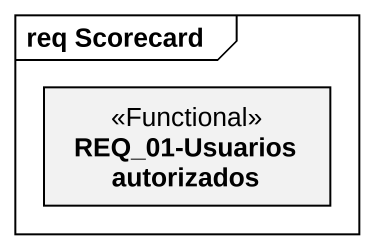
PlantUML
@startuml
mainframe req Scorecard
hide circle
hide empty members
class "REQ_01-Usuarios autorizados" as REQ_01_Usuarios_autorizados <<Functional>>
@enduml
